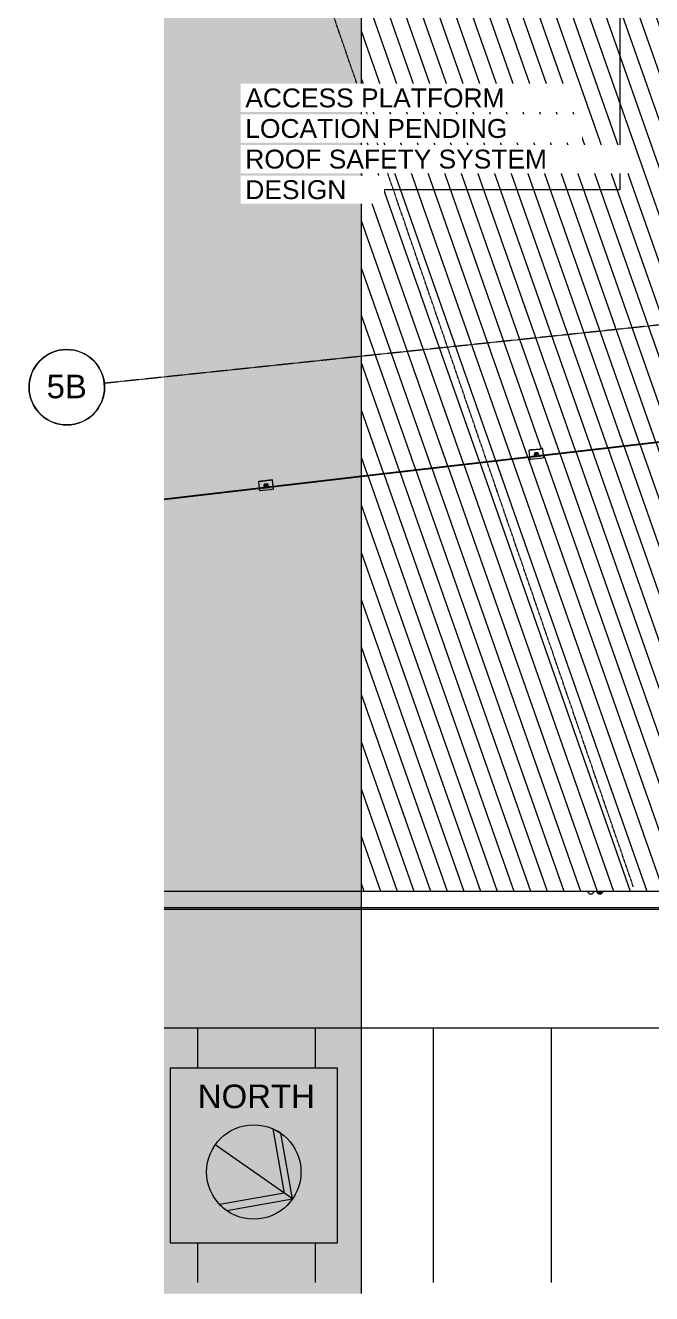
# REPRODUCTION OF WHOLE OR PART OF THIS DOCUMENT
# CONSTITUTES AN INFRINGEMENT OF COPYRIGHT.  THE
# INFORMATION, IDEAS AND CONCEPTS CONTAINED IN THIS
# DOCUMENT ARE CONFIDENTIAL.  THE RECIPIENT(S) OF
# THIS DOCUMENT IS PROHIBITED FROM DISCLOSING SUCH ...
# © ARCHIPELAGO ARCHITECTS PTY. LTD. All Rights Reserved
# Model space of a CAD drawing. Header units: millimetres. Extents: x -2355745 to -2216356, y 3958910 to 4068440.
# Drawn here: x -2355506 to -2342227, y 3958910 to 3985794 of the extents above; entities that cross this region are included whole.
import ezdxf

# ---------------------------------------------------------------- set-up
doc = ezdxf.new("R2010")
doc.units = ezdxf.units.MM
doc.linetypes.add('Grid Line', pattern=[21, 12, -3, 3, -3])
for name, color, linetype, lineweight in [('A-DETL', 90, 'Continuous', 18), ('A-DETL-GENF', 92, 'Continuous', 5), ('A-DETL-THIN', 151, 'Continuous', 5), ('A-FLOR', 192, 'Continuous', 5), ('A-GENM', 13, 'Continuous', 5), ('A-ROOF-PATT', 132, 'Continuous', 5), ('G-ANNO-TEXT', 231, 'Continuous', 5), ('P-SANR-FIXT', 6, 'Continuous', 5), ('Q-SPCQ', 91, 'Continuous', 5), ('S-GRID', 1, 'Continuous', 5), ('S-GRID-IDEN', 1, 'Continuous', 5)]:
    doc.layers.add(name, color=color, linetype=linetype, lineweight=lineweight)
doc.styles.add('Arial', font='arial.ttf', dxfattribs={"height": 500})
doc.styles.add('Arial_1', font='arial.ttf', dxfattribs={"height": 400})

# ---------------------------------------------------------------- blocks, each defined once
blk = doc.blocks.new('Downpipe - L Spreader - Default-1877085-ROOF - Part B')
at = {"layer": 'P-SANR-FIXT'}
blk.add_hatch(color=11, dxfattribs=at).paths.add_polyline_path([(-40, 2175), (-59, 2172), (-77, 2165), (-93, 2153), (-105, 2137), (-109, 2128), (29, 2128), (25, 2137), (13, 2153), (-2, 2165), (-20, 2172)])
blk.add_arc((-40, 2100), 75, 22.2559, 157.7441, dxfattribs=at)
blk = doc.blocks.new('Downpipe - L Spreader - Default-V6-ROOF - Part B')
at = {"layer": 'P-SANR-FIXT'}
blk.add_arc((-40, 2100), 75, 22.2559, 157.7441, dxfattribs=at)
blk = doc.blocks.new('Static Line_Sayfa_Metal Deck_Pan Mount - Up to 15 _ pitch - Max 2 Users-1848369-ROOF - Part B')
at = {"layer": 'Q-SPCQ'}
for p, q in [((-2316004, 3979980), (-2348376, 3976236)), ((-2348376, 3976228), (-2316003, 3979972)), ((-2344776, 3976796), (-2344826, 3976790)), ((-2344826, 3976790), (-2344776, 3976796)), ((-2344825, 3976780), (-2344826, 3976790)), ((-2344809, 3976646), (-2344825, 3976780)), ((-2344777, 3976796), (-2344816, 3976791)), ((-2344816, 3976791), (-2344778, 3976795)), ((-2344804, 3976601), (-2344809, 3976643)), ((-2344777, 3976795), (-2344764, 3976794)), ((-2344763, 3976795), (-2344776, 3976796)), ((-2344776, 3976796), (-2344776, 3976796)), ((-2344763, 3976794), (-2344599, 3976814)), ((-2344600, 3976813), (-2344762, 3976795)), ((-2344576, 3976615), (-2344740, 3976596)), ((-2344730, 3976660), (-2344734, 3976658)), ((-2344732, 3976648), (-2344728, 3976647)), ((-2344727, 3976660), (-2344730, 3976660)), ((-2344726, 3976647), (-2344728, 3976647)), ((-2344601, 3976675), (-2344727, 3976660)), ((-2344726, 3976647), (-2344600, 3976662)), ((-2344705, 3976666), (-2344711, 3976715)), ((-2344648, 3976737), (-2344698, 3976732)), ((-2344648, 3976737), (-2344698, 3976732)), ((-2344688, 3976698), (-2344688, 3976698)), ((-2344680, 3976701), (-2344680, 3976700)), ((-2344678, 3976701), (-2344678, 3976701)), ((-2344660, 3976707), (-2344660, 3976707)), ((-2344658, 3976708), (-2344658, 3976708)), ((-2344651, 3976711), (-2344651, 3976711)), ((-2344632, 3976727), (-2344632, 3976728)), ((-2344631, 3976724), (-2344626, 3976675)), ((-2344601, 3976675), (-2344599, 3976675)), ((-2344600, 3976662), (-2344598, 3976663)), ((-2344588, 3976817), (-2344599, 3976814)), ((-2344595, 3976674), (-2344599, 3976675)), ((-2344598, 3976814), (-2344586, 3976818)), ((-2344598, 3976663), (-2344593, 3976664)), ((-2344587, 3976817), (-2344538, 3976823)), ((-2344538, 3976823), (-2344587, 3976818)), ((-2344548, 3976822), (-2344587, 3976818)), ((-2344585, 3976818), (-2344548, 3976822)), ((-2344563, 3976619), (-2344575, 3976615)), ((-2344525, 3976624), (-2344562, 3976619)), ((-2344538, 3976823), (-2344538, 3976823)), ((-2344537, 3976813), (-2344538, 3976823)), ((-2344537, 3976815), (-2344537, 3976815)), ((-2344521, 3976680), (-2344537, 3976813)), ((-2344515, 3976625), (-2344524, 3976624)), ((-2344516, 3976635), (-2344521, 3976676)), ((-2344515, 3976625), (-2344516, 3976635)), ((-2344803, 3976591), (-2344804, 3976601)), ((-2344804, 3976599), (-2344804, 3976599)), ((-2344794, 3976593), (-2344803, 3976591)), ((-2344756, 3976597), (-2344793, 3976593)), ((-2344741, 3976596), (-2344755, 3976597)), ((-2348376, 3976236), (-2352563, 3975752)), ((-2352563, 3975744), (-2348376, 3976228)), ((-2350508, 3976133), (-2350558, 3976127)), ((-2350558, 3976127), (-2350508, 3976133)), ((-2350557, 3976117), (-2350558, 3976127)), ((-2350541, 3975984), (-2350556, 3976117)), ((-2350509, 3976133), (-2350548, 3976128)), ((-2350548, 3976128), (-2350510, 3976132)), ((-2350509, 3976132), (-2350496, 3976131)), ((-2350495, 3976132), (-2350508, 3976133)), ((-2350508, 3976133), (-2350508, 3976133)), ((-2350495, 3976132), (-2350330, 3976151)), ((-2350332, 3976151), (-2350494, 3976132)), ((-2350380, 3976074), (-2350430, 3976069)), ((-2350380, 3976074), (-2350430, 3976069)), ((-2350364, 3976064), (-2350364, 3976065)), ((-2350319, 3976154), (-2350331, 3976151)), ((-2350329, 3976151), (-2350318, 3976155)), ((-2350319, 3976155), (-2350270, 3976160)), ((-2350270, 3976160), (-2350319, 3976155)), ((-2350280, 3976159), (-2350318, 3976155)), ((-2350317, 3976155), (-2350279, 3976159)), ((-2350270, 3976160), (-2350270, 3976160)), ((-2350268, 3976150), (-2350270, 3976160)), ((-2350269, 3976152), (-2350269, 3976153)), ((-2350253, 3976016), (-2350268, 3976150)), ((-2350536, 3975938), (-2350541, 3975979)), ((-2350535, 3975929), (-2350536, 3975938)), ((-2350535, 3975936), (-2350535, 3975936)), ((-2350526, 3975930), (-2350535, 3975929)), ((-2350487, 3975934), (-2350525, 3975930)), ((-2350473, 3975933), (-2350486, 3975934)), ((-2350308, 3975952), (-2350472, 3975933)), ((-2350461, 3975997), (-2350466, 3975995)), ((-2350464, 3975985), (-2350460, 3975985)), ((-2350459, 3975997), (-2350461, 3975997)), ((-2350458, 3975985), (-2350460, 3975985)), ((-2350333, 3976012), (-2350459, 3975997)), ((-2350458, 3975985), (-2350332, 3975999)), ((-2350437, 3976003), (-2350443, 3976052)), ((-2350420, 3976035), (-2350420, 3976035)), ((-2350412, 3976038), (-2350412, 3976037)), ((-2350410, 3976038), (-2350410, 3976038)), ((-2350392, 3976044), (-2350392, 3976044)), ((-2350390, 3976045), (-2350390, 3976045)), ((-2350382, 3976048), (-2350383, 3976048)), ((-2350363, 3976061), (-2350358, 3976012)), ((-2350333, 3976012), (-2350331, 3976012)), ((-2350332, 3975999), (-2350329, 3976000)), ((-2350326, 3976012), (-2350331, 3976012)), ((-2350329, 3976000), (-2350325, 3976001)), ((-2350295, 3975956), (-2350307, 3975952)), ((-2350257, 3975961), (-2350294, 3975956)), ((-2350247, 3975962), (-2350256, 3975961)), ((-2350248, 3975972), (-2350253, 3976013)), ((-2350247, 3975962), (-2350248, 3975972))]:
    blk.add_line(p, q, dxfattribs=at)
at = {"layer": 'Q-SPCQ', "flags": 128}
for points in [[(-2344680, 3976700), (-2344680, 3976700), (-2344680, 3976699), (-2344680, 3976699), (-2344680, 3976699), (-2344679, 3976698), (-2344679, 3976698), (-2344679, 3976697), (-2344679, 3976697), (-2344678, 3976697), (-2344678, 3976696), (-2344678, 3976696), (-2344677, 3976696), (-2344677, 3976695), (-2344677, 3976695), (-2344676, 3976695), (-2344676, 3976694), (-2344675, 3976694), (-2344675, 3976694), (-2344675, 3976694), (-2344674, 3976693), (-2344674, 3976693), (-2344673, 3976693), (-2344673, 3976693), (-2344672, 3976693), (-2344672, 3976693), (-2344671, 3976693), (-2344671, 3976693), (-2344671, 3976692), (-2344670, 3976692), (-2344670, 3976692), (-2344669, 3976692), (-2344669, 3976692), (-2344668, 3976692), (-2344668, 3976692)], [(-2344678, 3976701), (-2344678, 3976700), (-2344678, 3976700), (-2344678, 3976700), (-2344678, 3976699), (-2344678, 3976699), (-2344677, 3976699), (-2344677, 3976698), (-2344677, 3976698), (-2344677, 3976698), (-2344676, 3976697), (-2344676, 3976697), (-2344676, 3976697), (-2344676, 3976697), (-2344675, 3976696), (-2344675, 3976696), (-2344675, 3976696), (-2344674, 3976696), (-2344674, 3976696), (-2344674, 3976695), (-2344673, 3976695), (-2344673, 3976695), (-2344673, 3976695), (-2344672, 3976695), (-2344672, 3976695), (-2344671, 3976695), (-2344671, 3976694), (-2344671, 3976694), (-2344670, 3976694), (-2344670, 3976694), (-2344669, 3976694), (-2344669, 3976694), (-2344669, 3976694), (-2344668, 3976694), (-2344668, 3976694)], [(-2344668, 3976692), (-2344667, 3976693), (-2344667, 3976693), (-2344667, 3976693), (-2344666, 3976693), (-2344666, 3976693), (-2344665, 3976693), (-2344665, 3976693), (-2344664, 3976693), (-2344664, 3976694), (-2344663, 3976694), (-2344663, 3976694), (-2344663, 3976694), (-2344662, 3976695), (-2344662, 3976695), (-2344662, 3976695), (-2344661, 3976696), (-2344661, 3976696), (-2344661, 3976696), (-2344660, 3976697), (-2344660, 3976697), (-2344660, 3976697), (-2344659, 3976698), (-2344659, 3976698), (-2344659, 3976699), (-2344659, 3976699), (-2344658, 3976699), (-2344658, 3976700), (-2344658, 3976700), (-2344658, 3976701), (-2344658, 3976701), (-2344658, 3976702), (-2344658, 3976702), (-2344658, 3976703), (-2344658, 3976703), (-2344658, 3976703), (-2344657, 3976704), (-2344657, 3976704), (-2344658, 3976705), (-2344658, 3976705), (-2344658, 3976706), (-2344658, 3976706), (-2344658, 3976707), (-2344658, 3976707), (-2344658, 3976708), (-2344658, 3976708)], [(-2344668, 3976694), (-2344668, 3976694), (-2344667, 3976694), (-2344667, 3976695), (-2344667, 3976695), (-2344666, 3976695), (-2344666, 3976695), (-2344665, 3976695), (-2344665, 3976695), (-2344665, 3976695), (-2344664, 3976696), (-2344664, 3976696), (-2344664, 3976696), (-2344663, 3976696), (-2344663, 3976696), (-2344663, 3976697), (-2344663, 3976697), (-2344662, 3976697), (-2344662, 3976697), (-2344662, 3976698), (-2344662, 3976698), (-2344661, 3976698), (-2344661, 3976699), (-2344661, 3976699), (-2344661, 3976699), (-2344660, 3976700), (-2344660, 3976700), (-2344660, 3976700), (-2344660, 3976701), (-2344660, 3976701), (-2344660, 3976702), (-2344660, 3976702), (-2344660, 3976702), (-2344660, 3976703), (-2344660, 3976703), (-2344660, 3976703), (-2344659, 3976704), (-2344659, 3976704), (-2344660, 3976705), (-2344660, 3976705), (-2344660, 3976705), (-2344660, 3976706), (-2344660, 3976706), (-2344660, 3976706), (-2344660, 3976707), (-2344660, 3976707)], [(-2350412, 3976037), (-2350412, 3976037), (-2350412, 3976036), (-2350412, 3976036), (-2350411, 3976036), (-2350411, 3976035), (-2350411, 3976035), (-2350411, 3976034), (-2350410, 3976034), (-2350410, 3976034), (-2350410, 3976033), (-2350409, 3976033), (-2350409, 3976033), (-2350409, 3976032), (-2350408, 3976032), (-2350408, 3976032), (-2350408, 3976031), (-2350407, 3976031), (-2350407, 3976031), (-2350406, 3976031), (-2350406, 3976031), (-2350406, 3976030), (-2350405, 3976030), (-2350405, 3976030), (-2350404, 3976030), (-2350404, 3976030), (-2350403, 3976030), (-2350403, 3976030), (-2350402, 3976030), (-2350402, 3976029), (-2350401, 3976029), (-2350401, 3976029), (-2350401, 3976029), (-2350400, 3976030), (-2350400, 3976030)], [(-2350410, 3976038), (-2350410, 3976037), (-2350410, 3976037), (-2350410, 3976037), (-2350410, 3976036), (-2350409, 3976036), (-2350409, 3976036), (-2350409, 3976035), (-2350409, 3976035), (-2350408, 3976035), (-2350408, 3976035), (-2350408, 3976034), (-2350408, 3976034), (-2350407, 3976034), (-2350407, 3976033), (-2350407, 3976033), (-2350406, 3976033), (-2350406, 3976033), (-2350406, 3976033), (-2350405, 3976032), (-2350405, 3976032), (-2350405, 3976032), (-2350404, 3976032), (-2350404, 3976032), (-2350404, 3976032), (-2350403, 3976032), (-2350403, 3976032), (-2350402, 3976031), (-2350402, 3976031), (-2350402, 3976031), (-2350401, 3976031), (-2350401, 3976031), (-2350401, 3976031), (-2350400, 3976031), (-2350400, 3976031)], [(-2350400, 3976030), (-2350399, 3976030), (-2350399, 3976030), (-2350398, 3976030), (-2350398, 3976030), (-2350397, 3976030), (-2350397, 3976030), (-2350397, 3976030), (-2350396, 3976031), (-2350396, 3976031), (-2350395, 3976031), (-2350395, 3976031), (-2350394, 3976031), (-2350394, 3976032), (-2350394, 3976032), (-2350393, 3976032), (-2350393, 3976033), (-2350393, 3976033), (-2350392, 3976033), (-2350392, 3976034), (-2350392, 3976034), (-2350391, 3976034), (-2350391, 3976035), (-2350391, 3976035), (-2350391, 3976036), (-2350391, 3976036), (-2350390, 3976036), (-2350390, 3976037), (-2350390, 3976037), (-2350390, 3976038), (-2350390, 3976038), (-2350390, 3976039), (-2350390, 3976039), (-2350389, 3976040), (-2350389, 3976040), (-2350389, 3976041), (-2350389, 3976041), (-2350389, 3976041), (-2350389, 3976042), (-2350389, 3976042), (-2350389, 3976043), (-2350390, 3976043), (-2350390, 3976044), (-2350390, 3976044), (-2350390, 3976045), (-2350390, 3976045)], [(-2350400, 3976031), (-2350400, 3976031), (-2350399, 3976032), (-2350399, 3976032), (-2350398, 3976032), (-2350398, 3976032), (-2350398, 3976032), (-2350397, 3976032), (-2350397, 3976032), (-2350397, 3976032), (-2350396, 3976033), (-2350396, 3976033), (-2350396, 3976033), (-2350395, 3976033), (-2350395, 3976033), (-2350395, 3976034), (-2350394, 3976034), (-2350394, 3976034), (-2350394, 3976035), (-2350394, 3976035), (-2350393, 3976035), (-2350393, 3976035), (-2350393, 3976036), (-2350393, 3976036), (-2350392, 3976036), (-2350392, 3976037), (-2350392, 3976037), (-2350392, 3976037), (-2350392, 3976038), (-2350392, 3976038), (-2350392, 3976039), (-2350392, 3976039), (-2350391, 3976039), (-2350391, 3976040), (-2350391, 3976040), (-2350391, 3976040), (-2350391, 3976041), (-2350391, 3976041), (-2350391, 3976042), (-2350391, 3976042), (-2350391, 3976042), (-2350391, 3976043), (-2350392, 3976043), (-2350392, 3976044), (-2350392, 3976044), (-2350392, 3976044)]]:
    blk.add_lwpolyline(points, dxfattribs=at)
at = {"layer": 'Q-SPCQ'}
for centre, major_axis, ratio, start_param, end_param in [((-2344815, 3976781), (9.43, 3.32), 0.99863, 1.347635, 2.918431), ((-2344815, 3976781), (9.43, 3.32), 0.99863, 1.347635, 2.918431), ((-2344778, 3976795), (0.993, 0.114), 0.051038, 0.263758, 1.582394), ((-2344777, 3976796), (0.993, 0.114), 0.051038, 0.263758, 1.582394), ((-2344763, 3976795), (0.993, 0.114), 0.051038, 3.40535, 4.723987), ((-2344762, 3976795), (0.993, 0.114), 0.051038, 3.40535, 4.723987), ((-2344733, 3976653), (-0.6, 5.18), 0.011583, 0.002734, 1.148216), ((-2344733, 3976653), (-0.6, 5.18), 0.011583, 4.675347, 6.283185), ((-2344733, 3976653), (-0.6, 5.18), 0.011583, 3.141593, 4.661325), ((-2344733, 3976653), (-0.6, 5.18), 0.011583, 1.972865, 3.138859), ((-2344696, 3976717), (14.2, 5), 0.99863, 1.347635, 2.918431), ((-2344696, 3976717), (14.2, 5), 0.99863, 1.347635, 2.918431), ((-2344705, 3976666), (-0.46, 3.97), 0.011583, 1.519733, 2.56693), ((-2344669, 3976705), (18.8, 6.6), 0.99863, 1.347635, 3.70383), ((-2344669, 3976704), (18.8, 6.6), 0.99863, 1.347635, 4.489228), ((-2344669, 3976704), (11.1, 3.9), 0.99863, 1.347635, 4.489228), ((-2344669, 3976705), (18.8, 6.6), 0.99863, 6.060024, 7.63082), ((-2344669, 3976704), (18.8, 6.6), 0.99863, 4.489228, 7.63082), ((-2344669, 3976704), (11.1, 3.9), 0.99863, 4.489228, 7.63082), ((-2344646, 3976722), (14.2, 5), 0.99863, 6.060024, 7.63082), ((-2344646, 3976723), (14.2, 5), 0.99863, 0.038638, 1.347635), ((-2344646, 3976723), (14.2, 5), 0.99863, 6.060024, 6.283185), ((-2344626, 3976675), (-0.46, 3.97), 0.011583, 1.519733, 2.56693), ((-2344600, 3976813), (0.993, 0.114), 0.051038, 4.723987, 6.042624), ((-2344599, 3976814), (0.993, 0.114), 0.051038, 4.723987, 6.042624), ((-2344594, 3976669), (-0.6, 5.18), 0.011583, 4.675347, 6.280452), ((-2344594, 3976669), (-0.6, 5.18), 0.011583, 0, 0.472535), ((-2344594, 3976669), (-0.6, 5.18), 0.011583, 3.144326, 4.661325), ((-2344594, 3976669), (-0.6, 5.18), 0.011583, 1.973333, 3.141593), ((-2344587, 3976818), (0.993, 0.114), 0.051038, 1.582394, 1.802167), ((-2344585, 3976818), (0.993, 0.114), 0.051038, 1.582394, 2.901031), ((-2344576, 3976615), (0.993, 0.114), 0.051038, 4.723987, 6.042624), ((-2344562, 3976619), (0.993, 0.114), 0.051038, 1.582394, 2.901031), ((-2344547, 3976812), (9.43, 3.32), 0.99863, 0.038638, 1.347635), ((-2344547, 3976812), (9.43, 3.32), 0.99863, 6.060024, 7.63082), ((-2344526, 3976633), (9.43, 3.32), 0.99863, 4.489228, 6.060024), ((-2344526, 3976634), (9.43, 3.32), 0.99863, 4.751027, 6.060024), ((-2344794, 3976602), (9.43, 3.32), 0.99863, 2.918431, 4.489228), ((-2344794, 3976603), (9.43, 3.32), 0.99863, 3.965629, 4.227428), ((-2344756, 3976597), (0.993, 0.114), 0.051038, 0.263758, 1.582394), ((-2344740, 3976596), (0.993, 0.114), 0.051038, 3.40535, 4.723987), ((-2350547, 3976118), (9.43, 3.32), 0.99863, 1.347635, 2.918431), ((-2350547, 3976118), (9.43, 3.32), 0.99863, 1.347635, 2.918431), ((-2350510, 3976132), (0.993, 0.114), 0.051038, 0.263757, 1.582394), ((-2350509, 3976133), (0.993, 0.114), 0.051038, 0.263758, 1.582394), ((-2350495, 3976132), (0.993, 0.114), 0.051038, 3.40535, 4.723987), ((-2350494, 3976132), (0.993, 0.114), 0.051038, 3.40535, 4.723987), ((-2350428, 3976054), (14.2, 5), 0.99863, 1.347635, 2.918431), ((-2350428, 3976054), (14.2, 5), 0.99863, 1.871234, 2.918431), ((-2350428, 3976054), (14.2, 5), 0.99863, 1.347635, 1.609434), ((-2350378, 3976059), (14.2, 5), 0.99863, 6.060024, 7.63082), ((-2350378, 3976060), (14.2, 5), 0.99863, 0.038638, 1.347635), ((-2350378, 3976060), (14.2, 5), 0.99863, 6.060024, 6.283185), ((-2350332, 3976151), (0.993, 0.114), 0.051038, 4.723987, 6.042624), ((-2350330, 3976151), (0.993, 0.114), 0.051038, 4.723987, 6.042624), ((-2350318, 3976155), (0.993, 0.114), 0.051038, 1.582394, 1.802167), ((-2350317, 3976155), (0.993, 0.114), 0.051038, 1.582394, 2.901031), ((-2350278, 3976149), (9.43, 3.32), 0.99863, 0.038638, 1.347635), ((-2350278, 3976149), (9.43, 3.32), 0.99863, 6.060024, 7.63082), ((-2350526, 3975940), (9.43, 3.32), 0.99863, 2.918431, 4.489228), ((-2350526, 3975940), (9.43, 3.32), 0.99863, 3.965629, 4.227428), ((-2350487, 3975934), (0.993, 0.114), 0.051038, 0.263758, 1.582394), ((-2350472, 3975933), (0.993, 0.114), 0.051038, 3.40535, 4.723987), ((-2350465, 3975990), (-0.6, 5.18), 0.011583, 0.002734, 1.035884), ((-2350465, 3975990), (-0.6, 5.18), 0.011583, 4.661325, 6.283185), ((-2350465, 3975990), (-0.6, 5.18), 0.011583, 3.141593, 4.661325), ((-2350465, 3975990), (-0.6, 5.18), 0.011583, 2.56693, 3.138859), ((-2350437, 3976003), (-0.46, 3.97), 0.011583, 1.519733, 2.56693), ((-2350401, 3976042), (18.8, 6.6), 0.99863, 1.347635, 3.70383), ((-2350401, 3976042), (18.8, 6.6), 0.99863, 1.347635, 4.489228), ((-2350401, 3976042), (11.1, 3.9), 0.99863, 1.347635, 4.489228), ((-2350401, 3976042), (18.8, 6.6), 0.99863, 6.060024, 7.63082), ((-2350401, 3976042), (18.8, 6.6), 0.99863, 4.489228, 7.63082), ((-2350401, 3976042), (11.1, 3.9), 0.99863, 4.489228, 7.63082), ((-2350358, 3976012), (-0.46, 3.97), 0.011583, 1.519733, 2.56693), ((-2350326, 3976006), (-0.6, 5.18), 0.011583, 4.661325, 6.280452), ((-2350326, 3976006), (-0.6, 5.18), 0.011583, 0, 1.255378), ((-2350326, 3976006), (-0.6, 5.18), 0.011583, 3.144326, 4.661325), ((-2350326, 3976006), (-0.6, 5.18), 0.011583, 2.56693, 3.141593), ((-2350308, 3975952), (0.993, 0.114), 0.051038, 4.723987, 6.042624), ((-2350294, 3975956), (0.993, 0.114), 0.051038, 1.582394, 2.901031), ((-2350258, 3975971), (9.43, 3.32), 0.99863, 4.489228, 6.060024), ((-2350258, 3975971), (9.43, 3.32), 0.99863, 4.751027, 6.060024)]:
    blk.add_ellipse(centre, major_axis=major_axis, ratio=ratio, start_param=start_param, end_param=end_param, dxfattribs=at)
blk = doc.blocks.new('GT01 - GT01-2642391-ROOF - Part B')
at = {"layer": 'A-GENM'}
for p, q in [((-2348376, 3967434), (-2352563, 3967434)), ((-2348376, 3967432), (-2352563, 3967432)), ((-2298136, 3967434), (-2348376, 3967434)), ((-2298136, 3967432), (-2348376, 3967432)), ((-2348376, 3967089), (-2352563, 3967089)), ((-2348376, 3967087), (-2352563, 3967087)), ((-2352563, 3967062), (-2348376, 3967062)), ((-2298136, 3967089), (-2348376, 3967089)), ((-2298136, 3967087), (-2348376, 3967087)), ((-2348376, 3967062), (-2298136, 3967062))]:
    blk.add_line(p, q, dxfattribs=at)
blk = doc.blocks.new('Grid - A1-203820-ROOF - Part B')
at = {"layer": 'S-GRID-IDEN'}
blk.add_circle((0, 0), 4, dxfattribs=at)
for start, end in [(360, 180), (180, 360)]:
    blk.add_arc((0, 0), 4, start, end, dxfattribs=at)

msp = doc.modelspace()

# ---------------------------------------------------------------- hatches: boundary and pattern name
at = {"layer": 'A-DETL-GENF', "transparency": 33554585}
h = msp.add_hatch(color=7, dxfattribs=at)
h.paths.add_polyline_path([(-2352563, 3958910), (-2348376, 3958910), (-2348376, 4003110), (-2346358, 4003651), (-2350393, 4004732), (-2348376, 4005272), (-2348376, 4063727), (-2352563, 4063727), (-2352563, 3959144)])
h.paths.add_polyline_path([(-2351236, 3960672), (-2351312, 3960731), (-2351383, 3960798), (-2350016, 3961038), (-2350258, 3962405), (-2350171, 3962362), (-2350088, 3962310), (-2349842, 3960917), (-2350897, 3960731)])
h.paths.add_polyline_path([(-2350308, 3975956), (-2350308, 3975956), (-2350310, 3975972)])
h.paths.add_polyline_path([(-2349184, 3988083), (-2349204, 3988085), (-2349230, 3988096), (-2349239, 3988102), (-2349251, 3988117), (-2349260, 3988134), (-2349264, 3988153), (-2349263, 3988173), (-2349256, 3988191), (-2349245, 3988208), (-2349224, 3988224), (-2349194, 3988233), (-2349174, 3988232), (-2349156, 3988225), (-2349140, 3988215), (-2349127, 3988200), (-2349118, 3988182), (-2349114, 3988163), (-2349118, 3988136), (-2349122, 3988125), (-2349133, 3988109), (-2349147, 3988096), (-2349165, 3988087), (-2349178, 3988085)])
msp.add_hatch(color=7, dxfattribs=at).paths.add_polyline_path([(-2351236, 3960672), (-2349842, 3960917), (-2350088, 3962310), (-2350171, 3962362), (-2350258, 3962405), (-2350016, 3961038), (-2351383, 3960798), (-2351312, 3960731)])
at = {"layer": 'A-ROOF-PATT'}
h = msp.add_hatch(dxfattribs=at)
h.set_pattern_fill('FP_8', color=256, style=0, pattern_type=2)
h.set_pattern_definition([(109.367, (-4018.33, 11431.97), (-314.1568, -110.428734), [])])
h.paths.add_polyline_path([(-2348376, 3967434), (-2298472, 3967435), (-2305718, 3993269), (-2317088, 3995686), (-2318280, 3999147), (-2319719, 3998920), (-2318930, 3993944), (-2318890, 3993781), (-2318904, 3993778), (-2318829, 3993294), (-2318830, 3993294), (-2318743, 3992937), (-2339241, 3987830), (-2339330, 3988189), (-2339423, 3988456), (-2339429, 3988456), (-2340263, 3990878), (-2348376, 3988128), (-2348376, 3976236), (-2344810, 3976648), (-2344825, 3976790), (-2344776, 3976795), (-2344764, 3976793), (-2344763, 3976794), (-2344598, 3976813), (-2344598, 3976814), (-2344576, 3976819), (-2344538, 3976822), (-2344521, 3976682), (-2339078, 3977311), (-2339093, 3977453), (-2339044, 3977458), (-2339032, 3977456), (-2339031, 3977457), (-2338866, 3977476), (-2338866, 3977477), (-2338844, 3977482), (-2338806, 3977485), (-2338790, 3977345), (-2333346, 3977974), (-2333361, 3978116), (-2333312, 3978121), (-2333300, 3978118), (-2333300, 3978120), (-2333134, 3978139), (-2333134, 3978140), (-2333112, 3978145), (-2333074, 3978148), (-2333058, 3978008), (-2327614, 3978637), (-2327629, 3978779), (-2327581, 3978784), (-2327568, 3978781), (-2327568, 3978783), (-2327402, 3978802), (-2327402, 3978802), (-2327380, 3978808), (-2327342, 3978811), (-2327326, 3978670), (-2321882, 3979300), (-2321897, 3979442), (-2321849, 3979447), (-2321837, 3979444), (-2321836, 3979446), (-2321670, 3979465), (-2321670, 3979465), (-2321648, 3979471), (-2321610, 3979474), (-2321594, 3979333), (-2316150, 3979963), (-2316165, 3980105), (-2316117, 3980110), (-2316105, 3980107), (-2316104, 3980109), (-2315938, 3980128), (-2315938, 3980128), (-2315917, 3980133), (-2315878, 3980137), (-2315862, 3979996), (-2310548, 3980612), (-2310567, 3980773), (-2310019, 3980837), (-2309989, 3980572), (-2310537, 3980508), (-2310547, 3980605), (-2310658, 3980592), (-2311033, 3980548), (-2312105, 3980424), (-2312132, 3980421), (-2312153, 3980418), (-2312207, 3980412), (-2312280, 3980403), (-2315861, 3979989), (-2315857, 3979939), (-2315904, 3979934), (-2315916, 3979932), (-2315917, 3979930), (-2316082, 3979911), (-2316083, 3979911), (-2316105, 3979910), (-2316144, 3979907), (-2316149, 3979955), (-2321593, 3979325), (-2321589, 3979276), (-2321636, 3979271), (-2321648, 3979269), (-2321648, 3979267), (-2321814, 3979248), (-2321815, 3979248), (-2321837, 3979248), (-2321876, 3979244), (-2321881, 3979292), (-2327325, 3978663), (-2327321, 3978613), (-2327368, 3978608), (-2327379, 3978606), (-2327380, 3978604), (-2327546, 3978585), (-2327547, 3978585), (-2327569, 3978585), (-2327608, 3978581), (-2327613, 3978629), (-2333057, 3978000), (-2333052, 3977951), (-2333100, 3977945), (-2333111, 3977943), (-2333112, 3977941), (-2333278, 3977923), (-2333279, 3977922), (-2333300, 3977922), (-2333339, 3977919), (-2333345, 3977966), (-2338789, 3977335), (-2338784, 3977288), (-2338831, 3977282), (-2338843, 3977280), (-2338844, 3977278), (-2339010, 3977260), (-2339011, 3977259), (-2339032, 3977259), (-2339071, 3977256), (-2339077, 3977303), (-2344521, 3976674), (-2344516, 3976625), (-2344563, 3976619), (-2344575, 3976617), (-2344576, 3976615), (-2344741, 3976597), (-2344742, 3976596), (-2344764, 3976596), (-2344803, 3976593), (-2344809, 3976640), (-2348376, 3976228), (-2348376, 3968737)])
h.paths.add_polyline_path([(-2327556, 3978585), (-2327556, 3978585), (-2327546, 3978585)])
h.paths.add_polyline_path([(-2316117, 3980110), (-2316117, 3980110), (-2316105, 3980110)])
h.paths.add_polyline_path([(-2313140, 3980304), (-2313120, 3980306), (-2313131, 3980305)])
h.paths.add_polyline_path([(-2339429, 3988462), (-2339429, 3988465), (-2339444, 3988505), (-2339444, 3988504), (-2339430, 3988464)])

# ---------------------------------------------------------------- linework, layer by layer
at = {"layer": 'A-DETL', "lineweight": 15}
msp.add_line((-2348376, 3958910), (-2348376, 4003110), dxfattribs=at)
at = {"layer": 'A-DETL', "lineweight": 5}
for p, q in [((-2351858, 3964544), (-2351858, 3963689)), ((-2349358, 3964544), (-2349358, 3963689)), ((-2346858, 3964544), (-2346858, 3959144)), ((-2344358, 3964544), (-2344358, 3959144)), ((-2349842, 3960917), (-2351481, 3962062)), ((-2351858, 3959989), (-2351858, 3959144)), ((-2349358, 3959989), (-2349358, 3959144))]:
    msp.add_line(p, q, dxfattribs=at)
at = {"layer": 'A-DETL'}
for p, q in [((-2352437, 3963689), (-2352437, 3959989)), ((-2348887, 3963689), (-2352437, 3963689)), ((-2348887, 3959989), (-2348887, 3963689)), ((-2352437, 3959989), (-2348887, 3959989))]:
    msp.add_line(p, q, dxfattribs=at)
at = {"layer": 'A-DETL', "lineweight": 5}
msp.add_circle((-2350662, 3961489), 1000, dxfattribs=at)
at = {"layer": 'A-DETL-THIN'}
for p, q in [((-2350258, 3962405), (-2350016, 3961038)), ((-2349842, 3960917), (-2350088, 3962310)), ((-2350016, 3961038), (-2351383, 3960798)), ((-2351236, 3960672), (-2349842, 3960917))]:
    msp.add_line(p, q, dxfattribs=at)
for start, end in [(55, 66.1484), (223.8516, 235)]:
    msp.add_arc((-2350662, 3961491), 1000, start, end, dxfattribs=at)
at = {"layer": 'A-FLOR'}
msp.add_line((-2352563, 3964544), (-2341858, 3964544), dxfattribs=at)
at = {"layer": 'G-ANNO-TEXT', "color": 7}
for p, q in [((-2342902, 3987421), (-2342902, 3982311)), ((-2343793, 3982311), (-2348094, 3982311)), ((-2342902, 3982311), (-2343793, 3982311))]:
    msp.add_line(p, q, dxfattribs=at)
at = {"layer": 'S-GRID', "linetype": 'Grid Line'}
for p, q in [((-2342616, 3967536), (-2354467, 4001956)), ((-2299241, 3983944), (-2353831, 3978206))]:
    msp.add_line(p, q, dxfattribs=at)

# ---------------------------------------------------------------- block references
at = {"layer": 'A-GENM'}
msp.add_blockref('GT01 - GT01-2642391-ROOF - Part B', (0, 0), dxfattribs=at)
at = {"layer": 'P-SANR-FIXT', "rotation": 180}
for name, p in [('Downpipe - L Spreader - Default-V6-ROOF - Part B', (-2343557, 3969560)), ('Downpipe - L Spreader - Default-1877085-ROOF - Part B', (-2343367, 3969560))]:
    msp.add_blockref(name, p, dxfattribs=at)
at = {"layer": 'Q-SPCQ'}
msp.add_blockref('Static Line_Sayfa_Metal Deck_Pan Mount - Up to 15 _ pitch - Max 2 Users-1848369-ROOF - Part B', (0, 0), dxfattribs=at)
at = {"layer": 'S-GRID-IDEN', "xscale": 199.9999999999998, "yscale": 199.9999999999998, "zscale": 199.9999999999998, "rotation": 96.00000000000018}
msp.add_blockref('Grid - A1-203820-ROOF - Part B', (-2354627, 3978123), dxfattribs=at)

# ---------------------------------------------------------------- texts
at = {"layer": 'G-ANNO-TEXT', "color": 7, "insert": (-2351850, 3963342), "char_height": 500, "width": 3014.34, "attachment_point": 1, "style": 'Arial'}
msp.add_mtext('NORTH', dxfattribs=at)
at = {"layer": 'S-GRID-IDEN', "insert": (-2355056, 3978390), "char_height": 500, "width": 1026.16, "attachment_point": 1, "style": 'Arial'}
msp.add_mtext('5B', dxfattribs=at)

# ---------------------------------------------------------------- next in the draw order: texts
at = {"layer": 'G-ANNO-TEXT', "color": 7, "insert": (-2350842, 3984456), "char_height": 400, "width": 6974.68, "attachment_point": 1, "style": 'Arial_1', "bg_fill": 3, "box_fill_scale": 1.25, "bg_fill_color": 256, "bg_fill_true_color": 13158600, "bg_fill_transparency": 0}
msp.add_mtext('ACCESS PLATFORM ', dxfattribs=at)

# ---------------------------------------------------------------- next in the draw order: texts
at = {"layer": 'G-ANNO-TEXT', "color": 7, "insert": (-2350842, 3983808), "char_height": 400, "width": 7038.82, "attachment_point": 1, "style": 'Arial_1', "bg_fill": 3, "box_fill_scale": 1.25, "bg_fill_color": 256, "bg_fill_true_color": 13158600, "bg_fill_transparency": 0}
msp.add_mtext('LOCATION PENDING ', dxfattribs=at)

# ---------------------------------------------------------------- next in the draw order: texts
at = {"layer": 'G-ANNO-TEXT', "color": 7, "insert": (-2350842, 3983159), "char_height": 400, "width": 8048.94, "attachment_point": 1, "style": 'Arial_1', "bg_fill": 3, "box_fill_scale": 1.25, "bg_fill_color": 256, "bg_fill_true_color": 13158600, "bg_fill_transparency": 0}
msp.add_mtext('ROOF SAFETY SYSTEM ', dxfattribs=at)

# ---------------------------------------------------------------- next in the draw order: texts
at = {"layer": 'G-ANNO-TEXT', "color": 7, "insert": (-2350842, 3982511), "char_height": 400, "width": 2837.97, "attachment_point": 1, "style": 'Arial_1', "bg_fill": 3, "box_fill_scale": 1.25, "bg_fill_color": 256, "bg_fill_true_color": 13158600, "bg_fill_transparency": 0}
msp.add_mtext('DESIGN ', dxfattribs=at)

doc.saveas('drawing.dxf')
